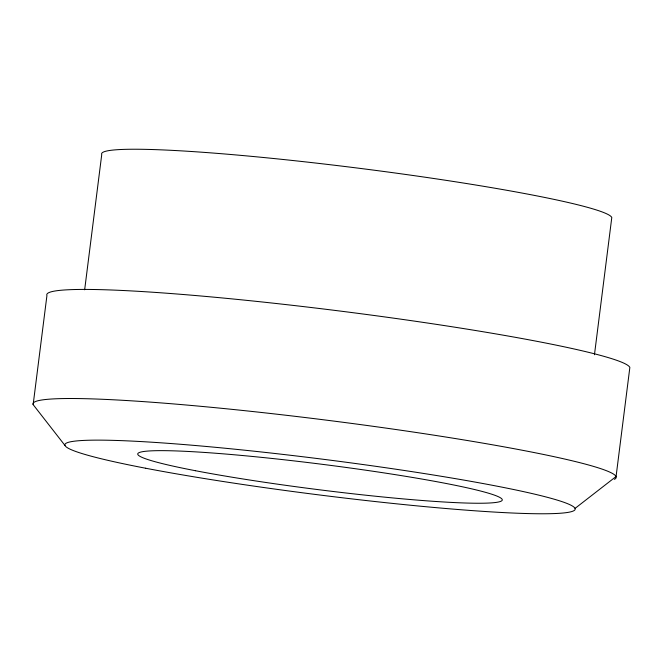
<?xml version="1.0" encoding="UTF-8"?>
<svg xmlns="http://www.w3.org/2000/svg" width="663" height="663" viewBox="0 0 663 663"><rect width="100%" height="100%" fill="white"/><g stroke="black" fill="none" stroke-linecap="round" stroke-linejoin="round"><path stroke-width="0.99" d="M64.991 445.486L33.15 404.629L46.932 295.549A293.924 20.503 7.2 0 1 328.749 309.638A293.924 20.503 7.2 0 1 629.85 367.451L616.068 476.54L575.045 508.405M84.657 289.797L101.737 154.595A257.186 17.942 7.2 0 1 348.324 166.919A257.186 17.942 7.2 0 1 611.792 217.514L594.454 354.763M33.15 404.629A293.924 20.503 7.2 0 1 336.182 421.395A293.924 20.503 7.2 0 1 614.386 479.332M195.469 470.722A183.701 12.812 7.2 0 0 497.532 502.189A183.701 12.812 7.2 0 0 267.048 457.934A183.701 12.812 7.2 0 0 195.469 470.722M145.653 468.235A257.186 17.942 7.2 0 0 568.539 512.292A257.186 17.942 7.2 0 0 245.857 450.326A257.186 17.942 7.2 0 0 145.653 468.235"/></g></svg>
